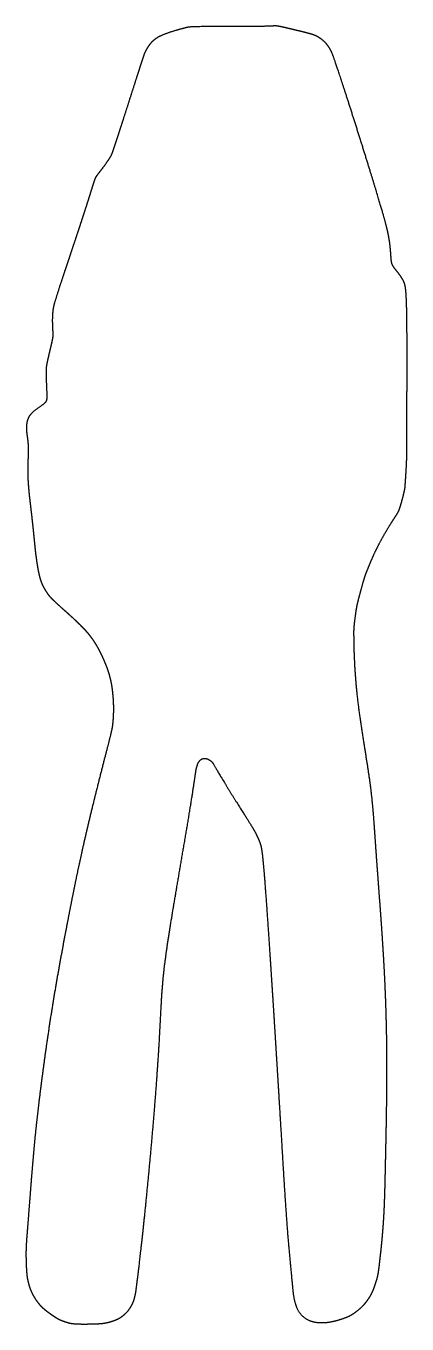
# Model space of a CAD drawing. Header units: millimetres. Extents: x -38 to 38, y -128 to 128.
import ezdxf

# ---------------------------------------------------------------- set-up
doc = ezdxf.new("R2010")
doc.units = ezdxf.units.MM
doc.layers.get('0').update_dxf_attribs({"linetype": 'CONTINUOUS'})

msp = doc.modelspace()

# ---------------------------------------------------------------- linework, layer by layer
msp.add_open_spline([(-29.23, -127.64), (-29.31, -127.62), (-29.49, -127.57), (-29.77, -127.48), (-30.16, -127.35), (-30.66, -127.16), (-31.13, -126.94), (-31.57, -126.69), (-31.98, -126.42), (-32.39, -126.14), (-32.8, -125.85), (-33.21, -125.56), (-33.62, -125.25), (-34.01, -124.93), (-34.38, -124.59), (-34.73, -124.24), (-35.06, -123.86), (-35.37, -123.46), (-35.66, -123.04), (-35.93, -122.61), (-36.18, -122.17), (-36.4, -121.73), (-36.6, -121.28), (-36.79, -120.81), (-36.94, -120.32), (-37.08, -119.81), (-37.19, -119.32), (-37.28, -118.85), (-37.35, -118.4), (-37.4, -117.92), (-37.44, -117.35), (-37.48, -116.69), (-37.51, -115.95), (-37.53, -115.19), (-37.54, -114.44), (-37.54, -113.75), (-37.53, -113.1), (-37.5, -112.44), (-37.46, -111.71), (-37.39, -110.84), (-37.31, -109.8), (-37.21, -108.57), (-37.1, -107.16), (-36.98, -105.6), (-36.85, -103.91), (-36.71, -102.15), (-36.57, -100.37), (-36.43, -98.59), (-36.29, -96.87), (-36.15, -95.23), (-36.01, -93.67), (-35.88, -92.2), (-35.74, -90.8), (-35.6, -89.47), (-35.46, -88.16), (-35.31, -86.86), (-35.16, -85.54), (-35, -84.18), (-34.82, -82.75), (-34.63, -81.26), (-34.43, -79.68), (-34.21, -78.02), (-33.98, -76.28), (-33.73, -74.47), (-33.47, -72.59), (-33.18, -70.66), (-32.88, -68.69), (-32.57, -66.68), (-32.25, -64.67), (-31.91, -62.65), (-31.57, -60.64), (-31.22, -58.65), (-30.87, -56.69), (-30.52, -54.78), (-30.18, -52.92), (-29.83, -51.11), (-29.5, -49.35), (-29.17, -47.65), (-28.85, -46), (-28.53, -44.39), (-28.22, -42.81), (-27.9, -41.25), (-27.58, -39.68), (-27.24, -38.09), (-26.89, -36.46), (-26.52, -34.78), (-26.13, -33.03), (-25.71, -31.21), (-25.26, -29.32), (-24.8, -27.36), (-24.31, -25.36), (-23.81, -23.35), (-23.31, -21.36), (-22.83, -19.44), (-22.37, -17.64), (-21.95, -16), (-21.57, -14.56), (-21.26, -13.33), (-21.01, -12.34), (-20.82, -11.57), (-20.68, -10.98), (-20.59, -10.52), (-20.52, -10.11), (-20.47, -9.68), (-20.42, -9.2), (-20.38, -8.65), (-20.34, -8.04), (-20.32, -7.37), (-20.31, -6.64), (-20.32, -5.87), (-20.35, -5.08), (-20.41, -4.29), (-20.48, -3.54), (-20.56, -2.85), (-20.64, -2.25), (-20.73, -1.73), (-20.83, -1.25), (-20.93, -0.79), (-21.06, -0.3), (-21.19, 0.19), (-21.34, 0.68), (-21.49, 1.14), (-21.66, 1.58), (-21.85, 2.06), (-22.07, 2.59), (-22.33, 3.2), (-22.64, 3.87), (-22.98, 4.58), (-23.35, 5.3), (-23.75, 5.99), (-24.15, 6.63), (-24.54, 7.2), (-24.9, 7.68), (-25.23, 8.1), (-25.54, 8.47), (-25.85, 8.82), (-26.2, 9.19), (-26.61, 9.63), (-27.12, 10.13), (-27.74, 10.73), (-28.48, 11.42), (-29.31, 12.17), (-30.18, 12.94), (-31.02, 13.69), (-31.78, 14.38), (-32.4, 14.98), (-32.87, 15.47), (-33.2, 15.88), (-33.45, 16.24), (-33.68, 16.62), (-33.92, 17.03), (-34.17, 17.49), (-34.41, 17.97), (-34.6, 18.46), (-34.75, 18.93), (-34.88, 19.4), (-34.98, 19.86), (-35.09, 20.35), (-35.19, 20.86), (-35.29, 21.44), (-35.4, 22.09), (-35.5, 22.82), (-35.61, 23.63), (-35.72, 24.52), (-35.82, 25.49), (-35.92, 26.54), (-36.03, 27.66), (-36.15, 28.84), (-36.28, 30.08), (-36.43, 31.37), (-36.58, 32.69), (-36.74, 34.02), (-36.89, 35.34), (-37.02, 36.64), (-37.12, 37.89), (-37.19, 39.08), (-37.21, 40.2), (-37.2, 41.24), (-37.16, 42.21), (-37.11, 43.11), (-37.07, 43.96), (-37.08, 44.78), (-37.12, 45.58), (-37.21, 46.36), (-37.32, 47.12), (-37.42, 47.83), (-37.48, 48.49), (-37.47, 49.08), (-37.4, 49.6), (-37.29, 50.06), (-37.16, 50.48), (-36.98, 50.88), (-36.69, 51.3), (-36.26, 51.76), (-35.67, 52.23), (-35.01, 52.7), (-34.39, 53.12), (-33.89, 53.49), (-33.58, 53.84), (-33.44, 54.26), (-33.42, 54.83), (-33.45, 55.63), (-33.49, 56.6), (-33.53, 57.63), (-33.56, 58.6), (-33.58, 59.39), (-33.59, 59.97), (-33.58, 60.39), (-33.53, 60.83), (-33.42, 61.43), (-33.24, 62.24), (-33.02, 63.21), (-32.78, 64.22), (-32.57, 65.13), (-32.4, 65.86), (-32.29, 66.38), (-32.25, 66.8), (-32.25, 67.25), (-32.28, 67.85), (-32.32, 68.58), (-32.35, 69.38), (-32.35, 70.18), (-32.33, 70.87), (-32.28, 71.41), (-32.24, 71.8), (-32.2, 72.11), (-32.15, 72.45), (-32.02, 72.98), (-31.78, 73.83), (-31.38, 75.1), (-30.83, 76.8), (-30.14, 78.89), (-29.33, 81.29), (-28.47, 83.89), (-27.58, 86.55), (-26.73, 89.13), (-25.95, 91.52), (-25.29, 93.59), (-24.76, 95.27), (-24.38, 96.52), (-24.12, 97.35), (-23.94, 97.86), (-23.76, 98.2), (-23.5, 98.54), (-23.14, 98.99), (-22.68, 99.57), (-22.19, 100.23), (-21.72, 100.88), (-21.34, 101.45), (-21.05, 101.9), (-20.86, 102.24), (-20.72, 102.51), (-20.58, 102.85), (-20.4, 103.37), (-20.11, 104.22), (-19.71, 105.45), (-19.18, 107.06), (-18.56, 108.98), (-17.87, 111.12), (-17.16, 113.34), (-16.46, 115.52), (-15.82, 117.52), (-15.28, 119.24), (-14.84, 120.6), (-14.53, 121.57), (-14.31, 122.2), (-14.16, 122.6), (-14, 122.93), (-13.8, 123.3), (-13.54, 123.74), (-13.22, 124.2), (-12.86, 124.63), (-12.5, 124.99), (-12.13, 125.29), (-11.75, 125.55), (-11.35, 125.78), (-10.89, 126), (-10.32, 126.24), (-9.66, 126.49), (-8.94, 126.73), (-8.21, 126.96), (-7.53, 127.16), (-6.94, 127.31), (-6.48, 127.43), (-6.13, 127.53), (-5.82, 127.62), (-5.4, 127.68), (-4.72, 127.73), (-3.66, 127.76), (-2.2, 127.78), (-0.39, 127.77), (1.66, 127.77), (3.8, 127.76), (5.87, 127.77), (7.74, 127.79), (9.28, 127.82), (10.43, 127.86), (11.18, 127.9), (11.65, 127.91), (12.03, 127.89), (12.53, 127.79), (13.29, 127.62), (14.3, 127.39), (15.47, 127.11), (16.67, 126.82), (17.75, 126.55), (18.61, 126.31), (19.21, 126.12), (19.61, 125.95), (19.94, 125.77), (20.31, 125.55), (20.74, 125.26), (21.17, 124.91), (21.58, 124.5), (21.91, 124.08), (22.17, 123.7), (22.37, 123.38), (22.56, 123.03), (22.78, 122.54), (23.08, 121.77), (23.48, 120.62), (24.01, 119.05), (24.66, 117.07), (25.43, 114.7), (26.3, 112.01), (27.23, 109.09), (28.19, 106.04), (29.16, 102.95), (30.09, 99.95), (30.96, 97.13), (31.73, 94.59), (32.38, 92.4), (32.9, 90.6), (33.29, 89.2), (33.55, 88.19), (33.72, 87.48), (33.83, 86.98), (33.9, 86.59), (33.98, 86.21), (34.05, 85.75), (34.14, 85.18), (34.22, 84.49), (34.3, 83.72), (34.36, 82.94), (34.4, 82.24), (34.44, 81.65), (34.52, 81.17), (34.68, 80.74), (34.97, 80.29), (35.39, 79.76), (35.87, 79.16), (36.34, 78.53), (36.73, 77.91), (37, 77.36), (37.14, 76.88), (37.22, 76.48), (37.27, 76.1), (37.32, 75.68), (37.37, 75.11), (37.41, 74.3), (37.46, 73.21), (37.49, 71.82), (37.52, 70.12), (37.54, 68.15), (37.55, 65.95), (37.55, 63.6), (37.55, 61.15), (37.55, 58.68), (37.54, 56.26), (37.54, 53.95), (37.54, 51.8), (37.54, 49.85), (37.54, 48.11), (37.54, 46.56), (37.53, 45.19), (37.52, 43.97), (37.5, 42.86), (37.46, 41.85), (37.41, 40.9), (37.36, 40), (37.31, 39.19), (37.26, 38.46), (37.22, 37.85), (37.19, 37.35), (37.15, 36.91), (37.08, 36.44), (36.95, 35.87), (36.78, 35.17), (36.57, 34.41), (36.36, 33.66), (36.17, 33.02), (36, 32.52), (35.81, 32.12), (35.58, 31.71), (35.24, 31.19), (34.78, 30.5), (34.22, 29.62), (33.58, 28.58), (32.9, 27.41), (32.23, 26.18), (31.6, 24.96), (31.05, 23.81), (30.6, 22.79), (30.24, 21.94), (29.97, 21.26), (29.77, 20.74), (29.6, 20.34), (29.45, 19.97), (29.28, 19.49), (29.07, 18.83), (28.82, 17.98), (28.56, 17.01), (28.3, 16.03), (28.07, 15.17), (27.89, 14.49), (27.77, 14), (27.68, 13.58), (27.6, 13.11), (27.5, 12.48), (27.4, 11.72), (27.29, 10.92), (27.2, 10.18), (27.14, 9.58), (27.11, 9.11), (27.09, 8.67), (27.09, 8.17), (27.1, 7.52), (27.11, 6.68), (27.13, 5.61), (27.16, 4.34), (27.22, 2.87), (27.31, 1.24), (27.43, -0.51), (27.59, -2.36), (27.78, -4.26), (28.01, -6.18), (28.27, -8.11), (28.54, -10.02), (28.83, -11.89), (29.12, -13.71), (29.4, -15.47), (29.67, -17.15), (29.92, -18.76), (30.15, -20.3), (30.35, -21.78), (30.53, -23.2), (30.68, -24.59), (30.82, -25.95), (30.93, -27.32), (31.04, -28.7), (31.14, -30.12), (31.24, -31.58), (31.35, -33.11), (31.46, -34.7), (31.58, -36.37), (31.7, -38.12), (31.84, -39.94), (31.98, -41.84), (32.13, -43.8), (32.28, -45.81), (32.43, -47.88), (32.58, -49.99), (32.72, -52.12), (32.86, -54.29), (32.99, -56.47), (33.11, -58.65), (33.22, -60.85), (33.31, -63.04), (33.39, -65.22), (33.46, -67.4), (33.51, -69.57), (33.55, -71.72), (33.58, -73.85), (33.59, -75.96), (33.59, -78.05), (33.59, -80.11), (33.57, -82.14), (33.55, -84.13), (33.52, -86.08), (33.49, -87.98), (33.46, -89.84), (33.42, -91.63), (33.38, -93.37), (33.35, -95.04), (33.31, -96.65), (33.28, -98.2), (33.24, -99.69), (33.21, -101.12), (33.17, -102.51), (33.12, -103.86), (33.07, -105.19), (33, -106.51), (32.92, -107.83), (32.83, -109.13), (32.72, -110.44), (32.6, -111.72), (32.48, -112.95), (32.35, -114.12), (32.23, -115.18), (32.13, -116.1), (32.03, -116.88), (31.95, -117.51), (31.87, -118.02), (31.79, -118.47), (31.67, -118.92), (31.53, -119.39), (31.37, -119.88), (31.2, -120.37), (31.03, -120.85), (30.85, -121.32), (30.65, -121.77), (30.42, -122.21), (30.16, -122.65), (29.88, -123.07), (29.58, -123.48), (29.26, -123.87), (28.93, -124.24), (28.57, -124.6), (28.2, -124.94), (27.81, -125.26), (27.41, -125.57), (27, -125.86), (26.57, -126.12), (26.13, -126.36), (25.67, -126.57), (25.2, -126.75), (24.72, -126.91), (24.24, -127.06), (23.75, -127.19), (23.27, -127.32), (22.78, -127.43), (22.28, -127.53), (21.78, -127.6), (21.28, -127.64), (20.78, -127.65), (20.27, -127.64), (19.77, -127.59), (19.27, -127.52), (18.78, -127.4), (18.31, -127.23), (17.85, -127.01), (17.42, -126.75), (17.02, -126.43), (16.66, -126.08), (16.34, -125.68), (16.08, -125.27), (15.86, -124.82), (15.67, -124.34), (15.51, -123.84), (15.38, -123.34), (15.27, -122.87), (15.19, -122.42), (15.12, -121.96), (15.06, -121.44), (15, -120.79), (14.92, -120), (14.83, -119.07), (14.73, -118), (14.61, -116.83), (14.49, -115.59), (14.37, -114.29), (14.25, -112.95), (14.13, -111.57), (14.01, -110.13), (13.89, -108.61), (13.77, -106.99), (13.65, -105.24), (13.52, -103.32), (13.38, -101.21), (13.24, -98.87), (13.08, -96.3), (12.91, -93.48), (12.73, -90.42), (12.53, -87.13), (12.32, -83.64), (12.09, -79.98), (11.86, -76.2), (11.62, -72.34), (11.38, -68.45), (11.14, -64.59), (10.89, -60.82), (10.66, -57.17), (10.43, -53.72), (10.21, -50.49), (10.01, -47.54), (9.82, -44.89), (9.65, -42.56), (9.5, -40.57), (9.37, -38.91), (9.25, -37.58), (9.15, -36.53), (9.07, -35.73), (8.99, -35.1), (8.92, -34.58), (8.84, -34.11), (8.74, -33.64), (8.59, -33.16), (8.4, -32.64), (8.17, -32.13), (7.95, -31.67), (7.77, -31.29), (7.61, -30.97), (7.4, -30.58), (7.06, -30), (6.51, -29.12), (5.76, -27.93), (4.83, -26.48), (3.8, -24.85), (2.75, -23.17), (1.75, -21.55), (0.89, -20.11), (0.2, -18.94), (-0.28, -18.09), (-0.6, -17.53), (-0.84, -17.18), (-1.13, -16.91), (-1.53, -16.65), (-2.04, -16.44), (-2.57, -16.39), (-3.04, -16.59), (-3.4, -16.98), (-3.66, -17.45), (-3.83, -17.9), (-3.95, -18.32), (-4.04, -18.81), (-4.14, -19.48), (-4.28, -20.42), (-4.46, -21.68), (-4.71, -23.29), (-5.01, -25.23), (-5.38, -27.48), (-5.79, -29.99), (-6.25, -32.71), (-6.74, -35.58), (-7.24, -38.51), (-7.75, -41.44), (-8.23, -44.31), (-8.69, -47.04), (-9.11, -49.6), (-9.48, -51.96), (-9.8, -54.11), (-10.07, -56.06), (-10.3, -57.84), (-10.47, -59.49), (-10.61, -61.05), (-10.73, -62.58), (-10.83, -64.14), (-10.92, -65.78), (-11.01, -67.54), (-11.11, -69.47), (-11.22, -71.6), (-11.36, -73.94), (-11.53, -76.49), (-11.72, -79.23), (-11.93, -82.15), (-12.17, -85.2), (-12.43, -88.36), (-12.71, -91.56), (-13, -94.78), (-13.29, -97.95), (-13.59, -101.03), (-13.88, -103.97), (-14.16, -106.73), (-14.43, -109.28), (-14.68, -111.57), (-14.91, -113.6), (-15.11, -115.35), (-15.28, -116.83), (-15.43, -118.05), (-15.56, -119.06), (-15.66, -119.88), (-15.75, -120.56), (-15.82, -121.14), (-15.9, -121.65), (-15.99, -122.13), (-16.09, -122.6), (-16.23, -123.08), (-16.4, -123.56), (-16.6, -124.03), (-16.84, -124.47), (-17.1, -124.9), (-17.41, -125.3), (-17.75, -125.68), (-18.12, -126.03), (-18.51, -126.35), (-18.91, -126.63), (-19.34, -126.88), (-19.8, -127.09), (-20.3, -127.28), (-20.81, -127.44), (-21.29, -127.57), (-21.71, -127.67), (-22.13, -127.75), (-22.62, -127.81), (-23.29, -127.86), (-24.14, -127.89), (-25.12, -127.91), (-26.12, -127.92), (-27.04, -127.91), (-27.8, -127.88), (-28.37, -127.83), (-28.72, -127.77), (-28.97, -127.71), (-29.14, -127.66), (-29.23, -127.64)], degree=5)

doc.saveas('drawing.dxf')
